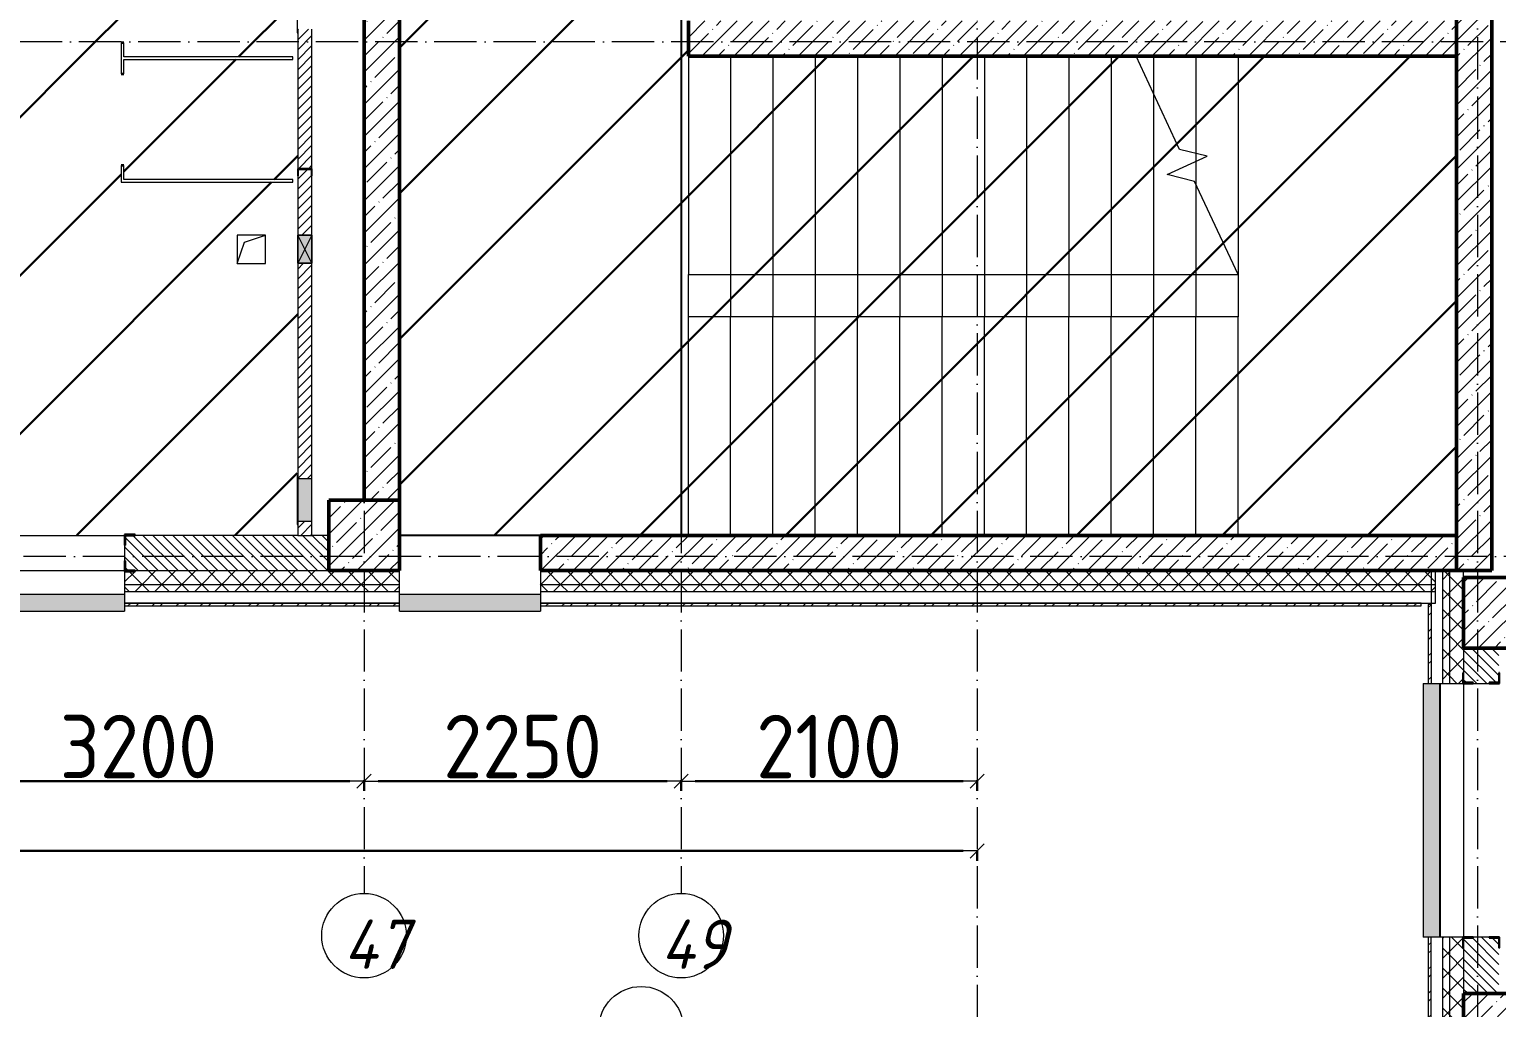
# Model space of a CAD drawing. Header units: millimetres. Extents: x 35697 to 388678, y -91946 to 171347.
# Drawn here: x 107585 to 117995, y 115795 to 122735 of the extents above; entities that cross this region are included whole.
import ezdxf

# ---------------------------------------------------------------- set-up
doc = ezdxf.new("R2010")
doc.units = ezdxf.units.MM
doc.linetypes.add('50_200_ШТРИХ_1Т_ш5_п1_п1_', pattern=[700, 500, -100, 0, -100])
for name, color, linetype, lineweight in [('2.1) ПГП окна 2.8 м', 5, 'Continuous', 30), ('3.1) ЖБ окна 1.2 м', 102, 'Continuous', 30), ('4) ЛЕстницы', 5, 'Continuous', 30), ('A-____-____-DIMS', 7, 'Continuous', 9), ('A-DETL-GENF-OTLN', 7, 'Continuous', 9), ('A-DOOR-OPNG-MCUT', 7, 'Continuous', 35), ('A-FLOR-____-OTLN', 7, 'Continuous', 9), ('A-GENM-____-MCUT', 7, 'Continuous', 25), ('A-GENM-____-OTLN', 7, 'Continuous', 9), ('A-GENM-____-OTLN-1', 7, 'Continuous', 25), ('A-GLAZ-____-OTLN', 7, 'Continuous', 9), ('A-WALL-____-MCUT', 7, 'Continuous', 13), ('A-WALL-____-MCUT-1', 7, 'Continuous', 9), ('A-WALL-____-MCUT-2', 7, 'Continuous', 50), ('A-WALL-____-OTLN', 7, 'Continuous', 9), ('A-WALL-____-PATT-1', 7, 'Continuous', 9), ('A-WALL-FNSH-MCUT-1', 7, 'Continuous', 9), ('S-COLS-____-MCUT', 7, 'Continuous', 50), ('S-COLS-____-OTLN', 7, 'Continuous', 9), ('S-GRID-____-IDEN', 7, 'Continuous', 9), ('S-GRID-____-OTLN-1', 7, '50_200_ШТРИХ_1Т_ш5_п1_п1_', 9), ('S-STRS-____-MBND', 7, 'Continuous', 9), ('S-STRS-____-OTLN-1', 7, 'Continuous', 9)]:
    doc.layers.add(name, color=color, linetype=linetype, lineweight=lineweight)
doc.layers.add('A-DOOR-____-OTLN-1', color=7, linetype='Continuous', lineweight=9, true_color=0xffffff)
doc.layers.add('A-GLAZ-____-OTLN-1', color=7, linetype='Continuous', lineweight=9, true_color=0xc0c0c0)
doc.styles.add('ISOCPEUR_I_9', font='isocpeui.ttf', dxfattribs={"width": 0.9, "height": 250})
doc.styles.add('СПДС', font='isocpeur.ttf', dxfattribs={"width": 0.9})
doc.dimstyles.new('Размера А3', dxfattribs={"dimtxt": 200, "dimasz": 100, "dimexe": 70, "dimexo": 100, "dimgap": 20, "dimtad": 1, "dimdec": 0, "dimrnd": 10, "dimzin": 0, "dimdsep": 46, "dimtxsty": 'СПДС', "dimblk": 'ARROWHEAD_6', "dimcen": 1, "dimclrd": 256, "dimclre": 256, "dimclrt": 256, "dimazin": 0, "dimtfac": 1, "dimtdec": 0, "dimtmove": 2, "dimatfit": 3, "dimfxl": 1, "dimtolj": 1, "dimtzin": 0, "dimarcsym": 0})
pattern_1 = [(135, (43259.71, 63713.66), (-35.35534, -35.35534), [])]
pattern_2 = [(45, (43259.71, 63713.66), (-70.71068, 70.71068), []), (135, (43259.71, 63713.66), (-70.71068, -70.71068), [])]
pattern_3 = [(45, (43259.71, 63713.66), (-85.53659, 85.53659), []), (45, (43316.74, 63713.66), (-85.53659, 85.53659), [])]
pattern_4 = [(45, (43259.71, 63713.66), (-114.04925, 114.04925), []), (45, (43373.76, 63713.66), (-114.04925, 114.04925), [201.612, -40.322, 3.353, -36.97])]

# ---------------------------------------------------------------- blocks, each defined once
blk = doc.blocks.new('BSC_Колонна _Прямоугольная - 500х500-V38-АР1_План отверстий 2 этажа в осях 1-64_Ю-ЯЯ')
at = {"layer": 'S-COLS-____-OTLN'}
h = blk.add_hatch(dxfattribs=at)
h.set_pattern_fill('FP_48', color=256, style=0, pattern_type=2)
h.set_pattern_definition([(315, (-51931.04, 74750), (114.04925, 114.04925), []), (315, (-51931.04, 74635.95), (114.04925, 114.04925), [201.613, -40.323, 3.353, -36.97])])
h.paths.add_polyline_path([(-250, 250), (-250, -250), (250, -250), (250, 250)], flags=0)
at = {"layer": 'S-COLS-____-MCUT'}
for p, q in [((250, 250), (-250, 250)), ((-250, 250), (-250, -250)), ((250, -250), (250, 250)), ((-250, -250), (250, -250))]:
    blk.add_line(p, q, dxfattribs=at)
blk = doc.blocks.new('BSC_Колонна _Прямоугольная - 500х500-V60-АР1_План отверстий 2 этажа в осях 1-64_Ю-ЯЯ')
at = {"layer": 'S-COLS-____-OTLN'}
h = blk.add_hatch(dxfattribs=at)
h.set_pattern_fill('FP_71', color=256, style=0, pattern_type=2)
h.set_pattern_definition([(45, (-66700, -55431.04), (-114.04925, 114.04925), []), (45, (-66585.95, -55431.04), (-114.04925, 114.04925), [201.613, -40.323, 3.353, -36.97])])
h.paths.add_polyline_path([(-250, -250), (250, -250), (250, 250), (-250, 250)], flags=0)
at = {"layer": 'S-COLS-____-MCUT'}
for p, q in [((250, 250), (-250, 250)), ((-250, 250), (-250, -250)), ((250, -250), (250, 250)), ((-250, -250), (250, -250))]:
    blk.add_line(p, q, dxfattribs=at)
blk = doc.blocks.new('BSC_Колонна _Прямоугольная - 500х500-V112-АР1_План отверстий 2 этажа в осях 1-64_Ю-ЯЯ')
at = {"layer": 'S-COLS-____-OTLN'}
h = blk.add_hatch(dxfattribs=at)
h.set_pattern_fill('FP_125', color=256, style=0, pattern_type=2)
h.set_pattern_definition([(45, (-74750, -54881.04), (-114.04925, 114.04925), []), (45, (-74635.95, -54881.04), (-114.04925, 114.04925), [201.613, -40.323, 3.353, -36.97])])
h.paths.add_polyline_path([(-250, -250), (250, -250), (250, 250), (-250, 250), (-250, -78)], flags=0)
at = {"layer": 'S-COLS-____-MCUT'}
for p, q in [((250, 250), (-250, 250)), ((-250, 250), (-250, -250)), ((250, -250), (250, 250)), ((-250, -250), (250, -250))]:
    blk.add_line(p, q, dxfattribs=at)
blk = doc.blocks.new('DOR_ДУ_распашная__1Ст_Прямоугольная_ШЕР - Вн_650х2100h_Кабинки С_у-18405741-АР1_План отверстий 2 этажа в осях 1-64_Ю-ЯЯ')
at = {"layer": 'A-DOOR-OPNG-MCUT'}
for p, q in [((-325, -10), (-325, 10)), ((325, 10), (325, -10))]:
    blk.add_line(p, q, dxfattribs=at)
blk = doc.blocks.new('Фахверк_СКБ_Уголок - 250_2700-27497298-АР1_План отверстий 2 этажа в осях 1-64_Ю-ЯЯ')
at = {"layer": 'A-GENM-____-MCUT'}
for p, q in [((200, 181), (125, 181)), ((125, 181), (125, 106)), ((125, 106), (131, 106)), ((131, 106), (131, 175)), ((131, 175), (200, 175)), ((200, 175), (200, 181)), ((131, -6), (125, -6)), ((125, -6), (125, -81)), ((125, -81), (200, -81)), ((131, -75), (131, -6)), ((200, -75), (131, -75)), ((200, -81), (200, -75))]:
    blk.add_line(p, q, dxfattribs=at)
blk = doc.blocks.new('154_Фахверк_СКБ_Швеллер - Тип_100_3960-28331862-АР1_План отверстий 2 этажа в осях 1-64_Ю-ЯЯ')
at = {"layer": 'A-GENM-____-MCUT'}
for p, q in [((175, 50), (125, 50)), ((125, 50), (125, -50)), ((128, 47), (175, 47)), ((128, -47), (128, 47)), ((175, 47), (175, 50)), ((125, -50), (175, -50)), ((175, -47), (128, -47)), ((175, -50), (175, -47))]:
    blk.add_line(p, q, dxfattribs=at)
blk = doc.blocks.new('Л_Общий_Лючок - Лючок-29684370-АР1_План отверстий 2 этажа в осях 1-64_Ю-ЯЯ')
at = {"layer": 'A-GLAZ-____-OTLN-1'}
blk.add_hatch(color=256, dxfattribs=at).paths.add_polyline_path([(-24, 0), (424, 0), (424, 6), (-24, 6)], flags=0)
at = {"layer": 'A-GLAZ-____-OTLN'}
for p, q in [((424, 6), (-24, 6)), ((-24, 6), (-24, 0)), ((424, 6), (424, 0))]:
    blk.add_line(p, q, dxfattribs=at)
blk = doc.blocks.new('AR_Отверстие Ниша - Лючок-32402834-АР1_План отверстий 2 этажа в осях 1-64_Ю-ЯЯ')
at = {"layer": 'A-GLAZ-____-OTLN'}
blk.add_hatch(color=256, dxfattribs=at).paths.add_polyline_path([(150, -50), (150, 50), (-150, 50), (-150, -50)], flags=0)
for p, q in [((150, 50), (-150, 50)), ((-150, 50), (-150, -50)), ((150, -50), (150, 50)), ((-150, -50), (150, -50))]:
    blk.add_line(p, q, dxfattribs=at)
blk = doc.blocks.new('Л_Общий_Лючок - Лючок-29683982-АР1_План отверстий 2 этажа в осях 1-64_Ю-ЯЯ')
at = {"layer": 'A-GLAZ-____-OTLN-1'}
blk.add_hatch(color=256, dxfattribs=at).paths.add_polyline_path([(-24, 0), (324, 0), (324, 6), (-24, 6)], flags=0)
at = {"layer": 'A-GLAZ-____-OTLN'}
for p, q in [((324, 6), (-24, 6)), ((-24, 6), (-24, 0)), ((324, 6), (324, 0))]:
    blk.add_line(p, q, dxfattribs=at)
blk = doc.blocks.new('AR_Отверстие прямоугольное _в стене_ - AR_Отверстие прямоугольное _в стене__ВК-32402728-АР1_План отверстий 2 этажа в осях 1-64_Ю-ЯЯ')
at = {"layer": 'A-GLAZ-____-OTLN'}
blk.add_hatch(color=256, dxfattribs=at).paths.add_polyline_path([(100, 50), (-100, 50), (-100, -50), (100, -50)], flags=0)
at = {"layer": 'A-DETL-GENF-OTLN'}
for p, q in [((-100, -50), (-100, 50)), ((-100, 50), (100, 50)), ((100, 50), (-100, -50)), ((-100, 50), (100, -50)), ((100, 50), (-100, 50)), ((-100, 50), (-100, -50)), ((100, 50), (100, -50)), ((100, -50), (100, 50)), ((100, -50), (-100, -50)), ((-100, -50), (100, -50))]:
    blk.add_line(p, q, dxfattribs=at)
blk = doc.blocks.new('AR_Отверстие прямоугольное _в плите_ - AR_Отверстие прямоугольное _в плите_-30459207-АР1_План отверстий 2 этажа в осях 1-64_Ю-ЯЯ')
at = {"layer": 'A-GENM-____-OTLN'}
for p, q in [((100, 100), (-100, 100)), ((-100, 100), (-100, -100)), ((-100, -100), (-50, 50)), ((-50, 50), (100, 100)), ((100, -100), (100, 100)), ((-100, -100), (100, -100))]:
    blk.add_line(p, q, dxfattribs=at)
blk = doc.blocks.new('Отлив_СКБ - Отлив витража_120_НВФ-31885283-АР1_План отверстий 2 этажа в осях 1-64_Ю-ЯЯ')
at = {"layer": 'A-GLAZ-____-OTLN-1'}
for points in [[(426, -2), (1000, -2), (1000, 0), (0, 0), (0, -2)], [(426, -120), (1000, -120), (1000, -2), (0, -2), (0, -120)]]:
    blk.add_hatch(color=256, dxfattribs=at).paths.add_polyline_path(points, flags=0)
at = {"layer": 'A-GLAZ-____-OTLN'}
for p, q in [((0, 0), (1000, 0)), ((1000, -2), (0, -2)), ((0, -120), (0, -83)), ((1000, -83), (1000, -120)), ((0, -120), (1000, -120))]:
    blk.add_line(p, q, dxfattribs=at)
blk = doc.blocks.new('Отлив_СКБ - Отлив витража_120_НВФ-31885689-АР1_План отверстий 2 этажа в осях 1-64_Ю-ЯЯ')
at = {"layer": 'A-GLAZ-____-OTLN-1'}
for points in [[(1800, 2), (1800, 120), (0, 120), (0, 2), (737, 2)], [(1800, 0), (1800, 2), (0, 2), (0, 0), (737, 0)]]:
    blk.add_hatch(color=256, dxfattribs=at).paths.add_polyline_path(points, flags=0)
at = {"layer": 'A-GLAZ-____-OTLN'}
for p, q in [((0, 83), (0, 120)), ((1800, 120), (0, 120)), ((1800, 120), (1800, 83)), ((0, 2), (1800, 2)), ((1800, 0), (0, 0))]:
    blk.add_line(p, q, dxfattribs=at)
blk = doc.blocks.new('Ось сетки - Круг_Ø6_00__ISO-2_5_0_9K_-25732049-АР1_План отверстий 2 этажа в осях 1-64_Ю-ЯЯ')
at = {"layer": 'S-GRID-____-IDEN'}
blk.add_circle((0, 0), 3, dxfattribs=at)
blk = doc.blocks.new('ARROWHEAD_6')
at = {"color": 0, "linetype": 'Continuous'}
for p, q in [((0, 0), (-1, 0)), ((-0.5, -0.5), (0.5, 0.5))]:
    blk.add_line(p, q, dxfattribs=at)
blk = doc.blocks.new('*D1962')
at = {"layer": 'A-____-____-DIMS', "lineweight": -2, "transparency": 16777216}
for p, q in [((47908, 512710), (47908, 512634)), ((48008, 512704), (51008, 512704)), ((51108, 512710), (51108, 512634))]:
    blk.add_line(p, q, dxfattribs=at)
at = {"layer": 'Defpoints', "color": 0, "transparency": 16777216}
for p in [(47908, 512810), (51108, 512810), (51108, 512704)]:
    blk.add_point(p, dxfattribs=at)
at = {"layer": 'A-____-____-DIMS', "lineweight": -2, "transparency": 16777216, "xscale": 100, "yscale": 100, "zscale": 100, "rotation": 180}
blk.add_blockref('ARROWHEAD_6', (47908, 512704), dxfattribs=at)
at = {"layer": 'A-____-____-DIMS', "lineweight": -2, "transparency": 16777216, "xscale": 100, "yscale": 100, "zscale": 100}
blk.add_blockref('ARROWHEAD_6', (51108, 512704), dxfattribs=at)
at = {"layer": 'A-____-____-DIMS', "transparency": 16777216, "insert": (49508, 512949), "char_height": 450, "width": 2.49, "attachment_point": 5, "style": 'СПДС'}
blk.add_mtext('\\A1;3200', dxfattribs=at)
blk = doc.blocks.new('*D1963')
at = {"layer": 'A-____-____-DIMS', "lineweight": -2, "transparency": 16777216}
for p, q in [((51108, 512710), (51108, 512634)), ((51208, 512704), (53258, 512704)), ((53358, 512710), (53358, 512634))]:
    blk.add_line(p, q, dxfattribs=at)
at = {"layer": 'Defpoints', "color": 0, "transparency": 16777216}
for p in [(51108, 512810), (53358, 512810), (53358, 512704)]:
    blk.add_point(p, dxfattribs=at)
at = {"layer": 'A-____-____-DIMS', "lineweight": -2, "transparency": 16777216, "xscale": 100, "yscale": 100, "zscale": 100, "rotation": 180}
blk.add_blockref('ARROWHEAD_6', (51108, 512704), dxfattribs=at)
at = {"layer": 'A-____-____-DIMS', "lineweight": -2, "transparency": 16777216, "xscale": 100, "yscale": 100, "zscale": 100}
blk.add_blockref('ARROWHEAD_6', (53358, 512704), dxfattribs=at)
at = {"layer": 'A-____-____-DIMS', "transparency": 16777216, "insert": (52233, 512949), "char_height": 450, "width": 2.49, "attachment_point": 5, "style": 'СПДС'}
blk.add_mtext('\\A1;2250', dxfattribs=at)
blk = doc.blocks.new('*D1964')
at = {"layer": 'A-____-____-DIMS', "lineweight": -2, "transparency": 16777216}
for p, q in [((53358, 512710), (53358, 512634)), ((53458, 512704), (55358, 512704)), ((55458, 512710), (55458, 512634))]:
    blk.add_line(p, q, dxfattribs=at)
at = {"layer": 'Defpoints', "color": 0, "transparency": 16777216}
for p in [(53358, 512810), (55458, 512810), (55458, 512704)]:
    blk.add_point(p, dxfattribs=at)
at = {"layer": 'A-____-____-DIMS', "lineweight": -2, "transparency": 16777216, "xscale": 100, "yscale": 100, "zscale": 100, "rotation": 180}
blk.add_blockref('ARROWHEAD_6', (53358, 512704), dxfattribs=at)
at = {"layer": 'A-____-____-DIMS', "lineweight": -2, "transparency": 16777216, "xscale": 100, "yscale": 100, "zscale": 100}
blk.add_blockref('ARROWHEAD_6', (55458, 512704), dxfattribs=at)
at = {"layer": 'A-____-____-DIMS', "transparency": 16777216, "insert": (54408, 512949), "char_height": 450, "width": 2.3, "attachment_point": 5, "style": 'СПДС'}
blk.add_mtext('\\A1;2100', dxfattribs=at)
blk = doc.blocks.new('*D1932')
at = {"layer": 'A-____-____-DIMS', "lineweight": -2, "transparency": 16777216}
for p, q in [((-17942, 512214), (-17942, 512138)), ((-17842, 512208), (55358, 512208)), ((55458, 512214), (55458, 512138))]:
    blk.add_line(p, q, dxfattribs=at)
at = {"layer": 'Defpoints', "color": 0, "transparency": 16777216}
for p in [(-17942, 512314), (55458, 512314), (55458, 512208)]:
    blk.add_point(p, dxfattribs=at)
at = {"layer": 'A-____-____-DIMS', "lineweight": -2, "transparency": 16777216, "xscale": 100, "yscale": 100, "zscale": 100, "rotation": 180}
blk.add_blockref('ARROWHEAD_6', (-17942, 512208), dxfattribs=at)
at = {"layer": 'A-____-____-DIMS', "lineweight": -2, "transparency": 16777216, "xscale": 100, "yscale": 100, "zscale": 100}
blk.add_blockref('ARROWHEAD_6', (55458, 512208), dxfattribs=at)
at = {"layer": 'A-____-____-DIMS', "transparency": 16777216, "insert": (18758, 512453), "char_height": 450, "width": 3.19, "attachment_point": 5, "style": 'СПДС'}
blk.add_mtext('\\A1;73400', dxfattribs=at)
blk = doc.blocks.new('2этаж')
at = {"layer": 'S-GRID-____-OTLN-1', "color": 251, "ltscale": 0.6, "true_color": 0x636466}
for p, q in [((51108.3, 549908.8), (51108.3, 511907.5)), ((53358.3, 549908.8), (53358.3, 511907.5)), ((55458.3, 549908.8), (55458.3, 498997)), ((59008.3, 549908.8), (59008.3, 498997)), ((59888.4, 517947), (-20260.4, 517947)), ((88482.7, 514297), (-20260.4, 514297))]:
    blk.add_line(p, q, dxfattribs=at)
at = {"layer": 'S-GRID-____-IDEN', "xscale": 99.99999999999993, "yscale": 99.99999999999993, "zscale": 99.99999999999993}
for p, rotation in [((51108.3, 511607.5), 180), ((53358.3, 511607.5), 180), ((53074.4, 510947), 269.9999999999995)]:
    blk.add_blockref('Ось сетки - Круг_Ø6_00__ISO-2_5_0_9K_-25732049-АР1_План отверстий 2 этажа в осях 1-64_Ю-ЯЯ', p, dxfattribs=dict(at, rotation=rotation))
at = {"layer": 'S-GRID-____-IDEN', "char_height": 350, "width": 425.696, "attachment_point": 1, "style": 'ISOCPEUR_I_9'}
for s, insert in [('47', (50965, 511721.5)), ('49', (53215, 511721.5))]:
    blk.add_mtext(s, dxfattribs=dict(at, insert=insert))
at = {"layer": 'A-____-____-DIMS'}
for base, p1, p2, picture, middle in [((51108.3, 512704.4), (47908.3, 512810.5), (51108.3, 512810.5), '*D1962', (49508.3, 512949.4)), ((53358.3, 512704.4), (51108.3, 512810.5), (53358.3, 512810.5), '*D1963', (52233.3, 512949.4)), ((55458.3, 512704.4), (53358.3, 512810.5), (55458.3, 512810.5), '*D1964', (54408.3, 512949.4)), ((55458.3, 512207.6), (-17941.7, 512313.7), (55458.3, 512313.7), '*D1932', (18758.3, 512452.6))]:
    dim = blk.add_linear_dim(base=base, p1=p1, p2=p2, dimstyle='Размера А3', override={"dimtxt": 450}, dxfattribs=at)
    dim.commit()
    dim.dimension.update_dxf_attribs({"geometry": picture, "text_midpoint": middle})

msp = doc.modelspace()

# ---------------------------------------------------------------- hatches: boundary and pattern name
at = {"layer": '2.1) ПГП окна 2.8 м'}
h = msp.add_hatch(dxfattribs=at)
h.set_pattern_fill('ANSI31', color=5, scale=250)
h.paths.add_polyline_path([(109484, 123541), (109484, 124089), (109490, 124295), (108590, 124295), (108340, 124295), (108210, 124295), (108160, 124295), (108160, 124395), (108210, 124395), (108340, 124395), (108590, 124395), (109490, 124395), (109490, 126256), (109484, 126256), (109484, 126604), (109490, 126695), (108835, 126695), (108835, 126689), (108760, 126689), (108754, 126689), (108685, 126689), (108585, 126695), (108335, 126695), (107685, 126695), (107685, 126689), (107616, 126689), (107610, 126689), (107535, 126689), (107210, 126692), (107210, 126195), (107210, 125995), (107210, 125945), (107210, 125545), (107210, 125195), (106760, 125195), (106760, 122645), (109490, 122645), (109490, 122711), (109484, 122711), (109484, 123159), (109489, 123541)])
h.paths.add_polyline_path([(108235, 123290), (108235, 123510), (108255, 123510), (108255, 123410), (109455, 123410), (109455, 123390), (108255, 123390), (108255, 123290)], flags=16)
h.paths.add_polyline_path([(108235, 124160), (108235, 124260), (108255, 124260), (108255, 124160)], flags=16)
h.paths.add_polyline_path([(107360, 125995), (107360, 126195), (107560, 126195), (107560, 125995)], flags=16)
h.paths.add_polyline_path([(107218, 124323), (108789, 124323), (108789, 125523), (107218, 125523)], flags=24)
h = msp.add_hatch(dxfattribs=at)
h.set_pattern_fill('ANSI31', color=5, scale=250)
h.paths.add_polyline_path([(109490, 122645), (108255, 122645), (108255, 122540), (109455, 122540), (109455, 122520), (108255, 122520), (108255, 122420), (108235, 122420), (108235, 122645), (106760, 122645), (106760, 121095), (107160, 121095), (107160, 120995), (107160, 120495), (107160, 120395), (106760, 120395), (106760, 119395), (107010, 119395), (107010, 119345), (107110, 119345), (107110, 119145), (107185, 119145), (107185, 119151), (107260, 119151), (108260, 119145), (108260, 119151), (108335, 119151), (109490, 119145), (109490, 119221), (109484, 119221), (109484, 119569), (109490, 121075), (109490, 121275), (109490, 121695), (109490, 121745)])
h.paths.add_polyline_path([(108235, 121770), (108255, 121770), (108255, 121670), (109455, 121670), (109455, 121650), (108235, 121650)], flags=16)
h.paths.add_polyline_path([(109060, 121274), (109260, 121274), (109260, 121074), (109060, 121074)], flags=16)
at = {"layer": '4) ЛЕстницы'}
h = msp.add_hatch(dxfattribs=at)
h.set_pattern_fill('ANSI31', color=256, scale=230)
h.paths.add_polyline_path([(110210, 126645), (112260, 126645), (112260, 119145), (110210, 119145)])
h = msp.add_hatch(dxfattribs=at)
h.set_pattern_fill('ANSI31', color=256, scale=230)
h.paths.add_polyline_path([(112260, 122545), (117710, 122545), (117710, 119145), (112260, 119145)])
at = {"layer": 'A-WALL-____-PATT-1'}
h = msp.add_hatch(dxfattribs=at)
h.set_pattern_fill('FP_13', color=256, style=0, pattern_type=2)
h.set_pattern_definition(pattern_4)
h.paths.add_polyline_path([(109960, 119395), (110210, 119395), (110210, 126895), (109960, 126895), (109960, 120938)], flags=0)
h = msp.add_hatch(dxfattribs=at)
h.set_pattern_fill('FP_13', color=256, style=0, pattern_type=2)
h.set_pattern_definition(pattern_4)
h.paths.add_polyline_path([(117960, 118895), (117960, 126895), (117710, 126895), (117710, 118895), (117921, 118895)], flags=0)
h = msp.add_hatch(dxfattribs=at)
h.set_pattern_fill('FP_5', color=256, style=0, pattern_type=2)
h.set_pattern_definition([(45, (43259.71, 63713.66), (-35.35534, 35.35534), [])])
h.paths.add_polyline_path([(109490, 119145), (109590, 119145), (109590, 119245), (109490, 119245)], flags=0)
h.paths.add_polyline_path([(109582, 119545), (109590, 119545), (109590, 121075), (109490, 121075), (109490, 119545)], flags=0)
h.paths.add_polyline_path([(109548, 121275), (109590, 121275), (109590, 121695), (109587, 121695), (109587, 121742), (109493, 121742), (109493, 121695), (109490, 121695), (109490, 121275), (109493, 121275)], flags=0)
h.paths.add_polyline_path([(109590, 121745), (109590, 122735), (109490, 122735), (109490, 121745), (109587, 121745)], flags=0)
h.paths.add_polyline_path([(109512, 123135), (109590, 123135), (109590, 123565), (109490, 123565), (109490, 123135)], flags=0)
h.paths.add_polyline_path([(109590, 124065), (109590, 126280), (109490, 126280), (109490, 124065), (109494, 124065)], flags=0)
h.paths.add_polyline_path([(109590, 126580), (109590, 126695), (109490, 126695), (109490, 126580), (109585, 126580)], flags=0)
h = msp.add_hatch(dxfattribs=at)
h.set_pattern_fill('FP_13', color=256, style=0, pattern_type=2)
h.set_pattern_definition(pattern_4)
h.paths.add_polyline_path([(117710, 122545), (117710, 122795), (112260, 122795), (112260, 122545), (117480, 122545)], flags=0)
h = msp.add_hatch(dxfattribs=at)
h.set_pattern_fill('FP_6', color=256, style=0, pattern_type=2)
h.set_pattern_definition(pattern_1)
h.paths.add_polyline_path([(109710, 118895), (109710, 119145), (108266, 119145), (108266, 119076), (108260, 119076), (108260, 118964), (108266, 118964), (108266, 118895), (108642, 118895)], flags=0)
h.paths.add_polyline_path([(107010, 118895), (107254, 118895), (107254, 118964), (107260, 118964), (107260, 119076), (107254, 119076), (107254, 119145), (107010, 119145), (107010, 119139)], flags=0)
h = msp.add_hatch(dxfattribs=at)
h.set_pattern_fill('FP_13', color=256, style=0, pattern_type=2)
h.set_pattern_definition(pattern_4)
h.paths.add_polyline_path([(117710, 118895), (117710, 119145), (111210, 119145), (111210, 118895), (117660, 118895)], flags=0)
h = msp.add_hatch(dxfattribs=at)
h.set_pattern_fill('FP_1', color=256, style=0, pattern_type=2)
h.set_pattern_definition(pattern_2)
h.paths.add_polyline_path([(117480, 118795), (117560, 118795), (117560, 118895), (111210, 118895), (111210, 118795), (113945, 118795)], flags=0)
h.paths.add_polyline_path([(108260, 118795), (110210, 118795), (110210, 118895), (108335, 118895), (108335, 118889), (108260, 118889)], flags=0)
h.paths.add_polyline_path([(107260, 118795), (107260, 118889), (107185, 118889), (107185, 118895), (106235, 118895), (106235, 118889), (106160, 118889), (106160, 118795), (106875, 118795)], flags=0)
h.paths.add_polyline_path([(103340, 118795), (104360, 118795), (104360, 118889), (104285, 118889), (104285, 118895), (103235, 118895), (103235, 118889), (103160, 118889), (103160, 118795), (103235, 118795)], flags=0)
h.paths.add_polyline_path([(101360, 118795), (101360, 118889), (101285, 118889), (101285, 118895), (100235, 118895), (100235, 118889), (100160, 118889), (100160, 118795), (100688, 118795)], flags=0)
h.paths.add_polyline_path([(97595, 118795), (98360, 118795), (98360, 118889), (98285, 118889), (98285, 118895), (97235, 118895), (97235, 118889), (97160, 118889), (97160, 118795), (97510, 118795)], flags=0)
h.paths.add_polyline_path([(95285, 118795), (95360, 118795), (95360, 118889), (95285, 118889), (95285, 118895), (94235, 118895), (94235, 118889), (94160, 118889), (94160, 118795), (94502, 118795)], flags=0)
h.paths.add_polyline_path([(91160, 118795), (92360, 118795), (92360, 118889), (92285, 118889), (92285, 118895), (91235, 118895), (91235, 118889), (91160, 118889)], flags=0)
h.paths.add_polyline_path([(85735, 118795), (85810, 118795), (85810, 118889), (85735, 118889), (85735, 118895), (84685, 118895), (84685, 118889), (84610, 118889), (84610, 118795), (85665, 118795)], flags=0)
h.paths.add_polyline_path([(87685, 118795), (89360, 118795), (89360, 118889), (89285, 118889), (89285, 118895), (87685, 118895), (87685, 118889), (87610, 118889), (87610, 118795)], flags=0)
h.paths.add_polyline_path([(82735, 118795), (82810, 118795), (82810, 118889), (82735, 118889), (82735, 118895), (81685, 118895), (81685, 118889), (81610, 118889), (81610, 118795), (82460, 118795)], flags=0)
h.paths.add_polyline_path([(79810, 118795), (79810, 118889), (79735, 118889), (79735, 118895), (78685, 118895), (78685, 118889), (78610, 118889), (78610, 118795), (79478, 118795)], flags=0)
h.paths.add_polyline_path([(75610, 118795), (76810, 118795), (76810, 118889), (76735, 118889), (76735, 118895), (75685, 118895), (75685, 118889), (75610, 118889)], flags=0)
h.paths.add_polyline_path([(73810, 118795), (73810, 118889), (73735, 118889), (73735, 118895), (72685, 118895), (72685, 118889), (72610, 118889), (72610, 118795), (73735, 118795)], flags=0)
h.paths.add_polyline_path([(69960, 118795), (70810, 118795), (70810, 118889), (70735, 118889), (70735, 118895), (69685, 118895), (69685, 118889), (69610, 118889), (69610, 118795), (69757, 118795)], flags=0)
h.paths.add_polyline_path([(67810, 118795), (67810, 118889), (67735, 118889), (67735, 118895), (66685, 118895), (66685, 118889), (66610, 118889), (66610, 118795), (67106, 118795)], flags=0)
h.paths.add_polyline_path([(64810, 118795), (64810, 118889), (64735, 118889), (64735, 118895), (63685, 118895), (63685, 118889), (63610, 118889), (63610, 118795), (64735, 118795)], flags=0)
h.paths.add_polyline_path([(61810, 118795), (61810, 118889), (61735, 118889), (61735, 118895), (60685, 118895), (60685, 118889), (60610, 118889), (60610, 118795), (61803, 118795)], flags=0)
h.paths.add_polyline_path([(59610, 118795), (59610, 118889), (59535, 118889), (59535, 118895), (49810, 118895), (49810, 118795), (59152, 118795)], flags=0)
h.paths.add_polyline_path([(48810, 118795), (48810, 118895), (40810, 118895), (40810, 118795), (46780, 118795)], flags=0)
h = msp.add_hatch(dxfattribs=at)
h.set_pattern_fill('FP_1', color=256, style=0, pattern_type=2)
h.set_pattern_definition(pattern_2)
h.paths.add_polyline_path([(117660, 106645), (117660, 107295), (117610, 107295), (117610, 106645)], flags=0)
h.paths.add_polyline_path([(117610, 109095), (117660, 109095), (117660, 110295), (117610, 110295), (117610, 109637)], flags=0)
h.paths.add_polyline_path([(117660, 112095), (117660, 113295), (117610, 113295), (117610, 112095)], flags=0)
h.paths.add_polyline_path([(117660, 115095), (117660, 116295), (117610, 116295), (117610, 115095)], flags=0)
h.paths.add_polyline_path([(117660, 118095), (117660, 118895), (117610, 118895), (117610, 118095)], flags=0)
h = msp.add_hatch(dxfattribs=at)
h.set_pattern_fill('FP_1', color=256, style=0, pattern_type=2)
h.set_pattern_definition(pattern_2)
h.paths.add_polyline_path([(117660, 106645), (117760, 106645), (117760, 107220), (117754, 107220), (117754, 107295), (117660, 107295), (117660, 106695)], flags=0)
h.paths.add_polyline_path([(117660, 109095), (117754, 109095), (117754, 109170), (117760, 109170), (117760, 110220), (117754, 110220), (117754, 110295), (117660, 110295), (117660, 109170)], flags=0)
h.paths.add_polyline_path([(117754, 112095), (117754, 112170), (117760, 112170), (117760, 113220), (117754, 113220), (117754, 113295), (117660, 113295), (117660, 112095)], flags=0)
h.paths.add_polyline_path([(117754, 115095), (117754, 115170), (117760, 115170), (117760, 116220), (117754, 116220), (117754, 116295), (117660, 116295), (117660, 115095)], flags=0)
h.paths.add_polyline_path([(117660, 118095), (117754, 118095), (117754, 118170), (117760, 118170), (117760, 118895), (117660, 118895), (117660, 118170)], flags=0)
h = msp.add_hatch(dxfattribs=at)
h.set_pattern_fill('FP_1', color=256, style=0, pattern_type=2)
h.set_pattern_definition(pattern_2)
h.paths.add_polyline_path([(117560, 118745), (117560, 118795), (111210, 118795), (111210, 118745), (117480, 118745)], flags=0)
h.paths.add_polyline_path([(110210, 118745), (110210, 118795), (108260, 118795), (108260, 118745), (108642, 118745)], flags=0)
h.paths.add_polyline_path([(107260, 118745), (107260, 118795), (106160, 118795), (106160, 118745), (106875, 118745)], flags=0)
h.paths.add_polyline_path([(104360, 118745), (104360, 118795), (103160, 118795), (103160, 118745), (103340, 118745)], flags=0)
h.paths.add_polyline_path([(101360, 118745), (101360, 118795), (100160, 118795), (100160, 118745), (100688, 118745)], flags=0)
h.paths.add_polyline_path([(98360, 118745), (98360, 118795), (97160, 118795), (97160, 118745), (98037, 118745)], flags=0)
h.paths.add_polyline_path([(94160, 118745), (95360, 118745), (95360, 118795), (94160, 118795)], flags=0)
h.paths.add_polyline_path([(91851, 118745), (92360, 118745), (92360, 118795), (91160, 118795), (91160, 118745)], flags=0)
h.paths.add_polyline_path([(87610, 118745), (89360, 118745), (89360, 118795), (87610, 118795)], flags=0)
h.paths.add_polyline_path([(84610, 118745), (85810, 118745), (85810, 118795), (84610, 118795)], flags=0)
h.paths.add_polyline_path([(82810, 118745), (82810, 118795), (81610, 118795), (81610, 118745), (82130, 118745)], flags=0)
h.paths.add_polyline_path([(76810, 118745), (76810, 118795), (75610, 118795), (75610, 118745)], flags=0)
h.paths.add_polyline_path([(78610, 118745), (79810, 118745), (79810, 118795), (78610, 118795)], flags=0)
h.paths.add_polyline_path([(73810, 118745), (73810, 118795), (72610, 118795), (72610, 118745), (73292, 118745)], flags=0)
h.paths.add_polyline_path([(70810, 118745), (70810, 118795), (69610, 118795), (69610, 118745), (70641, 118745)], flags=0)
h.paths.add_polyline_path([(66610, 118745), (67810, 118745), (67810, 118795), (66610, 118795)], flags=0)
h.paths.add_polyline_path([(64810, 118745), (64810, 118795), (63610, 118795), (63610, 118745), (64455, 118745)], flags=0)
h.paths.add_polyline_path([(61803, 118745), (61810, 118745), (61810, 118795), (60610, 118795), (60610, 118745), (60920, 118745)], flags=0)
h.paths.add_polyline_path([(59610, 118745), (59610, 118795), (49810, 118795), (49810, 118745), (59152, 118745)], flags=0)
h.paths.add_polyline_path([(48810, 118745), (48810, 118795), (40710, 118795), (40710, 118745), (46780, 118745)], flags=0)
h = msp.add_hatch(dxfattribs=at)
h.set_pattern_fill('FP_3', color=256, style=0, pattern_type=2)
h.set_pattern_definition(pattern_3)
h.paths.add_polyline_path([(117460, 118645), (117460, 118665), (111210, 118665), (111210, 118645), (113945, 118645)], flags=0)
h.paths.add_polyline_path([(110210, 118645), (110210, 118665), (108260, 118665), (108260, 118645), (108642, 118645)], flags=0)
h.paths.add_polyline_path([(107260, 118645), (107260, 118665), (106160, 118665), (106160, 118645), (106875, 118645)], flags=0)
h.paths.add_polyline_path([(104360, 118645), (104360, 118665), (103780, 118665), (103780, 118645)], flags=0)
h = msp.add_hatch(dxfattribs=at)
h.set_pattern_fill('FP_3', color=256, style=0, pattern_type=2)
h.set_pattern_definition(pattern_3)
h.paths.add_polyline_path([(117510, 106815), (117530, 106815), (117530, 107295), (117510, 107295), (117510, 107216)], flags=0)
h.paths.add_polyline_path([(117510, 109095), (117530, 109095), (117530, 110295), (117510, 110295), (117510, 109637)], flags=0)
h.paths.add_polyline_path([(117510, 112095), (117530, 112095), (117530, 113295), (117510, 113295), (117510, 112866)], flags=0)
h.paths.add_polyline_path([(117510, 115095), (117530, 115095), (117530, 116295), (117510, 116295), (117510, 115288)], flags=0)
h.paths.add_polyline_path([(117530, 118095), (117530, 118655), (117510, 118655), (117510, 118095)], flags=0)
h = msp.add_hatch(dxfattribs=at)
h.set_pattern_fill('FP_6', color=256, style=0, pattern_type=2)
h.set_pattern_definition(pattern_1)
h.paths.add_polyline_path([(118010, 115895), (118010, 116289), (117941, 116289), (117941, 116295), (117829, 116295), (117829, 116289), (117760, 116289), (117760, 115895)], flags=0)
h.paths.add_polyline_path([(117829, 118095), (117941, 118095), (117941, 118101), (118010, 118101), (118010, 118345), (117760, 118345), (117760, 118101), (117829, 118101)], flags=0)

# ---------------------------------------------------------------- linework, layer by layer
msp.add_lwpolyline([(112210, 119145), (110210, 119145), (110210, 126645), (112210, 126645)], close=True)
at = {"layer": 'A-FLOR-____-OTLN'}
msp.add_line((112260, 119145), (112260, 120995), dxfattribs=at)
at = {"layer": 'A-WALL-____-MCUT'}
for p, q in [((109490, 119145), (108335, 119145)), ((109490, 119145), (109590, 119145)), ((109710, 119145), (109590, 119145)), ((108260, 119076), (108260, 118964)), ((108260, 118889), (108260, 118665)), ((110210, 118665), (110210, 118895)), ((111210, 118895), (111210, 118665)), ((117530, 118895), (117530, 118095)), ((117560, 118665), (117560, 118895)), ((117760, 118895), (117710, 118895)), ((117760, 118845), (117760, 118895)), ((108260, 118665), (110210, 118665)), ((111210, 118665), (117560, 118665)), ((117530, 118095), (117754, 118095)), ((117829, 118095), (117941, 118095)), ((117530, 115095), (117530, 116295)), ((117754, 116295), (117530, 116295)), ((117941, 116295), (117829, 116295))]:
    msp.add_line(p, q, dxfattribs=at)
at = {"layer": 'A-WALL-____-MCUT-1'}
for p, q in [((108335, 118895), (109710, 118895)), ((117610, 118895), (117610, 118095)), ((117660, 118895), (117660, 118095)), ((110210, 118795), (108260, 118795)), ((117560, 118795), (111210, 118795)), ((110210, 118745), (108260, 118745)), ((117560, 118745), (111210, 118745)), ((117760, 118345), (117760, 118170)), ((117610, 116295), (117610, 115095)), ((117660, 116295), (117660, 115095)), ((117760, 116220), (117760, 115895))]:
    msp.add_line(p, q, dxfattribs=at)
at = {"layer": 'A-WALL-____-MCUT-2'}
for p, q in [((109960, 126895), (109960, 119395)), ((117710, 126895), (117710, 118895)), ((117960, 118895), (117960, 126895)), ((110210, 119395), (110210, 126645)), ((112260, 122795), (112260, 122545)), ((117710, 122545), (117710, 122795)), ((112260, 122545), (117710, 122545)), ((117710, 119145), (111210, 119145)), ((111210, 119145), (111210, 118895)), ((117560, 118895), (111210, 118895)), ((111210, 118895), (117710, 118895)), ((117710, 118895), (117960, 118895))]:
    msp.add_line(p, q, dxfattribs=at)
at = {"layer": 'A-WALL-____-OTLN'}
for p, q in [((107260, 119145), (108260, 119145)), ((110210, 119145), (111210, 119145)), ((107260, 118895), (108260, 118895)), ((117760, 118095), (117760, 116295))]:
    msp.add_line(p, q, dxfattribs=at)
at = {"layer": 'A-WALL-FNSH-MCUT-1'}
for p, q in [((109490, 122735), (109490, 121745)), ((109590, 121745), (109590, 122735)), ((108235, 122640), (108235, 122420)), ((108255, 122540), (108255, 122640)), ((109455, 122540), (108255, 122540)), ((109455, 122520), (109455, 122540)), ((108255, 122420), (108255, 122520)), ((108255, 122520), (109455, 122520)), ((108235, 121770), (108235, 121650)), ((108255, 121670), (108255, 121770)), ((109490, 121695), (109490, 121275)), ((109590, 121275), (109590, 121695)), ((108235, 121650), (109455, 121650)), ((109455, 121670), (108255, 121670)), ((109455, 121650), (109455, 121670)), ((109490, 121075), (109490, 119545)), ((109590, 119545), (109590, 121075)), ((109490, 119245), (109490, 119145)), ((109590, 119145), (109590, 119245)), ((110210, 118665), (108260, 118665)), ((108260, 118665), (108260, 118645)), ((108260, 118645), (110210, 118645)), ((110210, 118645), (110210, 118665)), ((117460, 118665), (111210, 118665)), ((111210, 118665), (111210, 118645)), ((111210, 118645), (117460, 118645)), ((117460, 118645), (117460, 118665)), ((117530, 118655), (117510, 118655)), ((117510, 118655), (117510, 118095)), ((117510, 118095), (117530, 118095)), ((117530, 116295), (117510, 116295)), ((117510, 116295), (117510, 115095))]:
    msp.add_line(p, q, dxfattribs=at)
at = {"layer": 'S-STRS-____-MBND'}
for p, q in [((115745, 121883), (115437, 122545)), ((115657, 121704), (115940, 121836)), ((115940, 121836), (115745, 121883)), ((115851, 121656), (115657, 121704)), ((116160, 120995), (115851, 121656))]:
    msp.add_line(p, q, dxfattribs=at)
at = {"layer": 'S-STRS-____-OTLN-1'}
for p, q in [((112260, 122545), (112260, 120995)), ((112260, 122545), (112260, 120995)), ((112560, 122545), (112560, 120995)), ((112560, 122545), (112560, 120995)), ((112860, 122545), (112860, 120995)), ((112860, 122545), (112860, 120995)), ((113160, 122545), (113160, 120995)), ((113160, 122545), (113160, 120995)), ((113460, 122545), (113460, 120995)), ((113460, 122545), (113460, 120995)), ((113760, 122545), (113760, 120995)), ((113760, 122545), (113760, 120995)), ((114060, 122545), (114060, 120995)), ((114060, 122545), (114060, 120995)), ((114360, 122545), (114360, 120995)), ((114360, 122545), (114360, 120995)), ((114660, 122545), (114660, 120995)), ((114660, 122545), (114660, 120995)), ((114960, 122545), (114960, 120995)), ((114960, 122545), (114960, 120995)), ((115260, 122545), (115260, 120995)), ((115260, 122545), (115260, 120995)), ((115560, 122545), (115560, 122281)), ((115560, 122545), (115560, 122281)), ((115860, 122545), (115860, 121855)), ((115860, 122545), (115860, 121855)), ((116160, 122545), (116160, 120695)), ((116160, 122545), (116160, 120695)), ((115560, 122281), (115560, 120995)), ((115560, 122281), (115560, 120995)), ((115860, 121855), (115860, 121798)), ((115860, 121855), (115860, 121798)), ((115860, 121798), (115860, 121638)), ((115860, 121798), (115860, 121638)), ((115860, 121638), (115860, 120995)), ((115860, 121638), (115860, 120995)), ((112260, 120995), (112560, 120995)), ((112560, 120995), (112560, 120695)), ((112560, 120995), (112560, 120695)), ((112560, 120995), (112860, 120995)), ((112860, 120995), (112860, 120695)), ((112860, 120995), (112860, 120695)), ((112860, 120995), (113160, 120995)), ((113160, 120995), (113160, 120695)), ((113160, 120995), (113160, 120695)), ((113160, 120995), (113460, 120995)), ((113460, 120995), (113460, 120695)), ((113460, 120995), (113460, 120695)), ((113460, 120995), (113760, 120995)), ((113760, 120995), (113760, 120695)), ((113760, 120995), (113760, 120695)), ((113760, 120995), (114060, 120995)), ((114060, 120995), (114060, 120695)), ((114060, 120995), (114060, 120695)), ((114060, 120995), (114360, 120995)), ((114360, 120995), (114360, 120695)), ((114360, 120995), (114360, 120695)), ((114360, 120995), (114660, 120995)), ((114660, 120995), (114660, 120695)), ((114660, 120995), (114660, 120695)), ((114660, 120995), (114960, 120995)), ((114960, 120995), (114960, 120695)), ((114960, 120995), (114960, 120695)), ((114960, 120995), (115260, 120995)), ((115260, 120995), (115260, 120695)), ((115260, 120995), (115260, 120695)), ((115260, 120995), (115560, 120995)), ((115560, 120995), (115560, 120695)), ((115560, 120995), (115560, 120695)), ((115560, 120995), (115860, 120995)), ((115860, 120995), (115860, 120695)), ((115860, 120995), (115860, 120695)), ((115860, 120995), (116160, 120995)), ((112260, 119145), (112260, 120695)), ((112560, 120695), (112260, 120695)), ((112860, 120695), (112560, 120695)), ((112560, 119145), (112560, 120695)), ((112560, 119145), (112560, 120695)), ((113160, 120695), (112860, 120695)), ((112860, 119145), (112860, 120695)), ((112860, 119145), (112860, 120695)), ((113460, 120695), (113160, 120695)), ((113160, 119145), (113160, 120695)), ((113160, 119145), (113160, 120695)), ((113760, 120695), (113460, 120695)), ((113460, 119145), (113460, 120695)), ((113460, 119145), (113460, 120695)), ((114060, 120695), (113760, 120695)), ((113760, 119145), (113760, 120695)), ((113760, 119145), (113760, 120695)), ((114360, 120695), (114060, 120695)), ((114060, 119145), (114060, 120695)), ((114060, 119145), (114060, 120695)), ((114660, 120695), (114360, 120695)), ((114360, 119145), (114360, 120695)), ((114360, 119145), (114360, 120695)), ((114960, 120695), (114660, 120695)), ((114660, 119145), (114660, 120695)), ((114660, 119145), (114660, 120695)), ((115260, 120695), (114960, 120695)), ((114960, 119145), (114960, 120695)), ((114960, 119145), (114960, 120695)), ((115560, 120695), (115260, 120695)), ((115260, 119145), (115260, 120695)), ((115260, 119145), (115260, 120695)), ((115860, 120695), (115560, 120695)), ((115560, 119145), (115560, 120695)), ((115560, 119145), (115560, 120695)), ((116160, 120695), (115860, 120695)), ((115860, 119145), (115860, 120695)), ((115860, 119145), (115860, 120695)), ((116160, 119145), (116160, 120695)), ((116160, 119145), (116160, 120695))]:
    msp.add_line(p, q, dxfattribs=at)

# ---------------------------------------------------------------- block references
at = {"layer": '3.1) ЖБ окна 1.2 м'}
msp.add_blockref('2этаж', (58851, -395302), dxfattribs=at)
at = {"layer": 'A-DOOR-____-OTLN-1', "rotation": 270}
for p in [(108245, 122965), (108245, 122095)]:
    msp.add_blockref('DOR_ДУ_распашная__1Ст_Прямоугольная_ШЕР - Вн_650х2100h_Кабинки С_у-18405741-АР1_План отверстий 2 этажа в осях 1-64_Ю-ЯЯ', p, dxfattribs=at)
at = {"layer": 'A-GENM-____-OTLN'}
msp.add_blockref('AR_Отверстие прямоугольное _в плите_ - AR_Отверстие прямоугольное _в плите_-30459207-АР1_План отверстий 2 этажа в осях 1-64_Ю-ЯЯ', (109160, 121174), dxfattribs=at)
at = {"layer": 'A-GENM-____-OTLN-1'}
for name, p, rotation in [('154_Фахверк_СКБ_Швеллер - Тип_100_3960-28331862-АР1_План отверстий 2 этажа в осях 1-64_Ю-ЯЯ', (109540, 121870), 270.0000000000001), ('Фахверк_СКБ_Уголок - 250_2700-27497298-АР1_План отверстий 2 этажа в осях 1-64_Ю-ЯЯ', (117935, 117970), 89.99999999999991), ('Фахверк_СКБ_Уголок - 250_2700-27497298-АР1_План отверстий 2 этажа в осях 1-64_Ю-ЯЯ', (117835, 116420), 269.9999999999999)]:
    msp.add_blockref(name, p, dxfattribs=dict(at, rotation=rotation))
msp.add_blockref('Фахверк_СКБ_Уголок - 250_2700-27497298-АР1_План отверстий 2 этажа в осях 1-64_Ю-ЯЯ', (108135, 118970), dxfattribs=at)
at = {"layer": 'A-GLAZ-____-OTLN'}
for name, p, rotation in [('Л_Общий_Лючок - Лючок-29684370-АР1_План отверстий 2 этажа в осях 1-64_Ю-ЯЯ', (109490, 122735), 90.00000000000006), ('AR_Отверстие прямоугольное _в стене_ - AR_Отверстие прямоугольное _в стене__ВК-32402728-АР1_План отверстий 2 этажа в осях 1-64_Ю-ЯЯ', (109540, 121175), 270.0000000000001), ('Л_Общий_Лючок - Лючок-29683982-АР1_План отверстий 2 этажа в осях 1-64_Ю-ЯЯ', (109490, 119245), 90.00000000000006), ('AR_Отверстие Ниша - Лючок-32402834-АР1_План отверстий 2 этажа в осях 1-64_Ю-ЯЯ', (109540, 119395), 270.0000000000001), ('Отлив_СКБ - Отлив витража_120_НВФ-31885689-АР1_План отверстий 2 этажа в осях 1-64_Ю-ЯЯ', (117593, 116295), 90)]:
    msp.add_blockref(name, p, dxfattribs=dict(at, rotation=rotation))
for p in [(107260, 118728), (110210, 118728)]:
    msp.add_blockref('Отлив_СКБ - Отлив витража_120_НВФ-31885283-АР1_План отверстий 2 этажа в осях 1-64_Ю-ЯЯ', p, dxfattribs=at)
at = {"layer": 'S-COLS-____-OTLN'}
for name, p in [('BSC_Колонна _Прямоугольная - 500х500-V60-АР1_План отверстий 2 этажа в осях 1-64_Ю-ЯЯ', (109960, 119145)), ('BSC_Колонна _Прямоугольная - 500х500-V112-АР1_План отверстий 2 этажа в осях 1-64_Ю-ЯЯ', (118010, 118595))]:
    msp.add_blockref(name, p, dxfattribs=at)
at = {"layer": 'S-COLS-____-OTLN', "rotation": 89.9999999999999}
msp.add_blockref('BSC_Колонна _Прямоугольная - 500х500-V38-АР1_План отверстий 2 этажа в осях 1-64_Ю-ЯЯ', (118010, 115645), dxfattribs=at)

doc.saveas('drawing.dxf')
